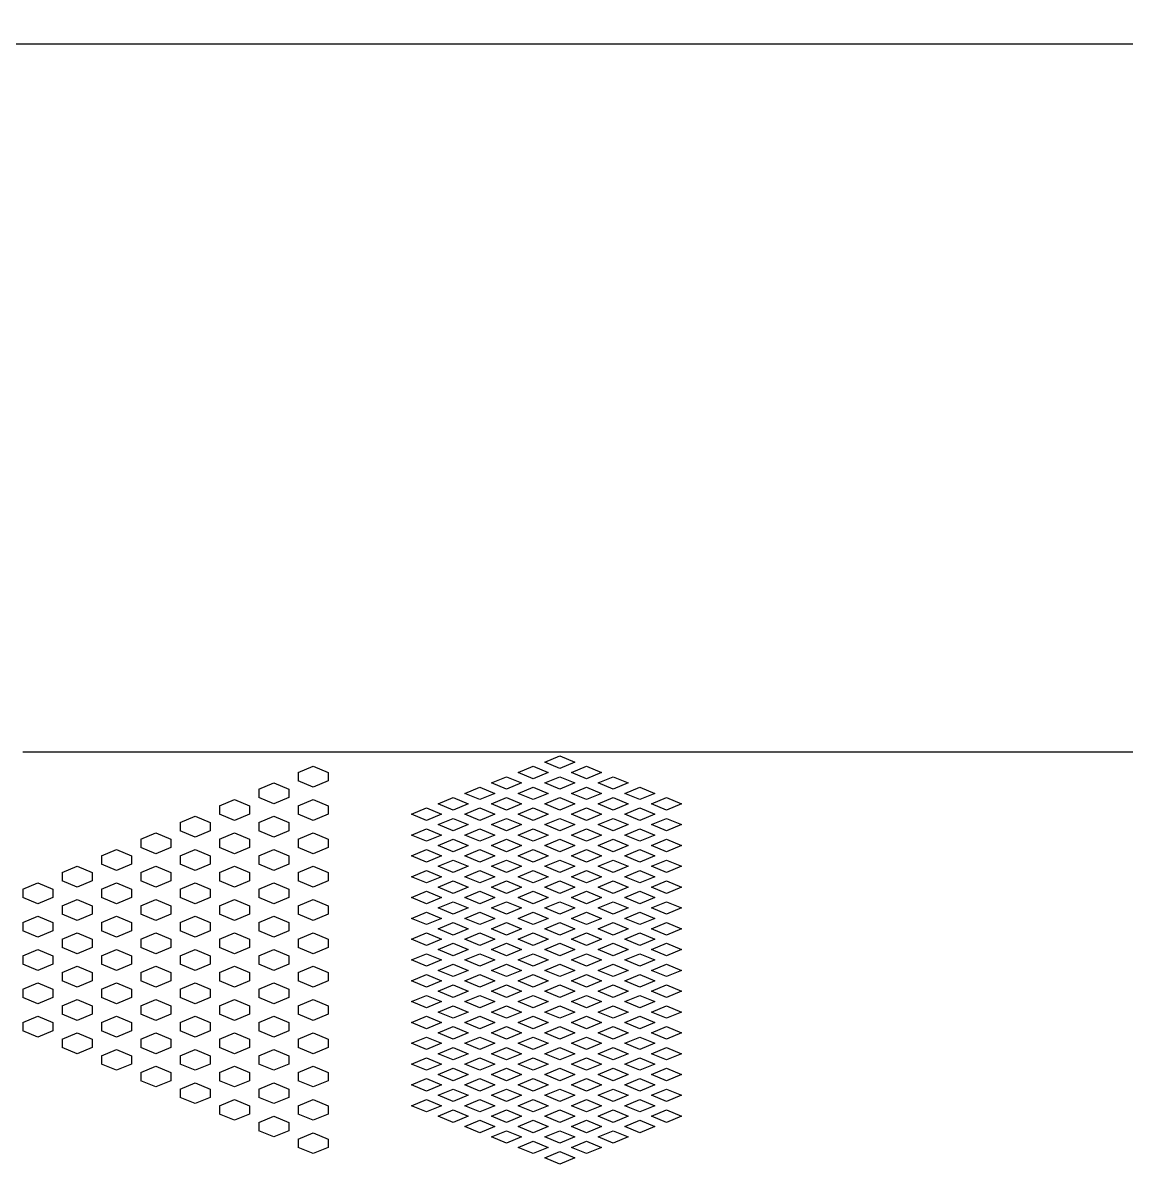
# Model space of a CAD drawing. Header units: inches. Extents: x -271009 to 5700, y -37000 to 38138.
# Drawn here: x -121968 to -119278, y -20041 to -17255 of the extents above; entities that cross this region are included whole.
import ezdxf

# ---------------------------------------------------------------- set-up
doc = ezdxf.new("R2010")
doc.units = ezdxf.units.IN
doc.header["$MEASUREMENT"] = 0

msp = doc.modelspace()

# ---------------------------------------------------------------- linework, layer by layer
for p, q in [((-121967.8, -19031.3), (-119011.5, -19031.3)), ((-120695.5, -19056.6), (-120659, -19041.4)), ((-120659, -19071.9), (-120695.5, -19056.6)), ((-120659, -19041.4), (-120622.4, -19056.6)), ((-120622.4, -19056.6), (-120659, -19071.9)), ((-121296.4, -19082), (-121259.8, -19066.8)), ((-121296.4, -19082), (-121296.4, -19102.3)), ((-121259.8, -19066.8), (-121223.3, -19082)), ((-121223.3, -19082), (-121223.3, -19102.3)), ((-120760.5, -19082), (-120723.9, -19066.8)), ((-120723.9, -19097.2), (-120760.5, -19082)), ((-120723.9, -19066.8), (-120687.4, -19082)), ((-120687.4, -19082), (-120723.9, -19097.2)), ((-120630.5, -19082), (-120594, -19066.8)), ((-120594, -19097.2), (-120630.5, -19082)), ((-120594, -19066.8), (-120557.5, -19082)), ((-120557.5, -19082), (-120594, -19097.2)), ((-121392.3, -19122.6), (-121355.8, -19107.4)), ((-121355.8, -19107.4), (-121319.2, -19122.6)), ((-121259.8, -19117.5), (-121296.4, -19102.3)), ((-121223.3, -19102.3), (-121259.8, -19117.5)), ((-120825.4, -19107.4), (-120788.9, -19092.2)), ((-120788.9, -19122.6), (-120825.4, -19107.4)), ((-120788.9, -19092.2), (-120752.3, -19107.4)), ((-120752.3, -19107.4), (-120788.9, -19122.6)), ((-120695.5, -19107.4), (-120659, -19092.2)), ((-120659, -19122.6), (-120695.5, -19107.4)), ((-120659, -19092.2), (-120622.4, -19107.4)), ((-120622.4, -19107.4), (-120659, -19122.6)), ((-120565.6, -19107.4), (-120529, -19092.2)), ((-120529, -19122.6), (-120565.6, -19107.4)), ((-120529, -19092.2), (-120492.5, -19107.4)), ((-120492.5, -19107.4), (-120529, -19122.6)), ((-121392.3, -19122.6), (-121392.3, -19142.9)), ((-121319.2, -19122.6), (-121319.2, -19142.9)), ((-120890.4, -19132.8), (-120853.8, -19117.5)), ((-120853.8, -19148), (-120890.4, -19132.8)), ((-120853.8, -19117.5), (-120817.3, -19132.8)), ((-120817.3, -19132.8), (-120853.8, -19148)), ((-120760.5, -19132.8), (-120723.9, -19117.5)), ((-120723.9, -19148), (-120760.5, -19132.8)), ((-120723.9, -19117.5), (-120687.4, -19132.8)), ((-120687.4, -19132.8), (-120723.9, -19148)), ((-120630.5, -19132.8), (-120594, -19117.5)), ((-120594, -19148), (-120630.5, -19132.8)), ((-120594, -19117.5), (-120557.5, -19132.8)), ((-120557.5, -19132.8), (-120594, -19148)), ((-120500.6, -19132.8), (-120464.1, -19117.5)), ((-120464.1, -19148), (-120500.6, -19132.8)), ((-120464.1, -19117.5), (-120427.5, -19132.8)), ((-120427.5, -19132.8), (-120464.1, -19148)), ((-121488.2, -19163.2), (-121451.7, -19148)), ((-121488.2, -19163.2), (-121488.2, -19183.5)), ((-121451.7, -19148), (-121415.1, -19163.2)), ((-121415.1, -19163.2), (-121415.1, -19183.5)), ((-121355.8, -19158.1), (-121392.3, -19142.9)), ((-121319.2, -19142.9), (-121355.8, -19158.1)), ((-121296.4, -19163.2), (-121259.8, -19148)), ((-121296.4, -19163.2), (-121296.4, -19183.5)), ((-121259.8, -19148), (-121223.3, -19163.2)), ((-121223.3, -19163.2), (-121223.3, -19183.5)), ((-121020.3, -19183.5), (-120983.8, -19168.3)), ((-120983.8, -19168.3), (-120947.2, -19183.5)), ((-120955.3, -19158.1), (-120918.8, -19142.9)), ((-120918.8, -19173.4), (-120955.3, -19158.1)), ((-120918.8, -19142.9), (-120882.3, -19158.1)), ((-120882.3, -19158.1), (-120918.8, -19173.4)), ((-120890.4, -19183.5), (-120853.8, -19168.3)), ((-120853.8, -19168.3), (-120817.3, -19183.5)), ((-120825.4, -19158.1), (-120788.9, -19142.9)), ((-120788.9, -19173.4), (-120825.4, -19158.1)), ((-120788.9, -19142.9), (-120752.3, -19158.1)), ((-120752.3, -19158.1), (-120788.9, -19173.4)), ((-120760.5, -19183.5), (-120723.9, -19168.3)), ((-120723.9, -19168.3), (-120687.4, -19183.5)), ((-120695.5, -19158.1), (-120659, -19142.9)), ((-120659, -19173.4), (-120695.5, -19158.1)), ((-120659, -19142.9), (-120622.4, -19158.1)), ((-120622.4, -19158.1), (-120659, -19173.4)), ((-120630.5, -19183.5), (-120594, -19168.3)), ((-120594, -19168.3), (-120557.5, -19183.5)), ((-120565.6, -19158.1), (-120529, -19142.9)), ((-120529, -19173.4), (-120565.6, -19158.1)), ((-120529, -19142.9), (-120492.5, -19158.1)), ((-120492.5, -19158.1), (-120529, -19173.4)), ((-120500.6, -19183.5), (-120464.1, -19168.3)), ((-120464.1, -19168.3), (-120427.5, -19183.5)), ((-120435.7, -19158.1), (-120399.1, -19142.9)), ((-120399.1, -19173.4), (-120435.7, -19158.1)), ((-120399.1, -19142.9), (-120362.6, -19158.1)), ((-120362.6, -19158.1), (-120399.1, -19173.4)), ((-121584.1, -19203.8), (-121547.6, -19188.6)), ((-121547.6, -19188.6), (-121511.1, -19203.8)), ((-121451.7, -19198.7), (-121488.2, -19183.5)), ((-121415.1, -19183.5), (-121451.7, -19198.7)), ((-121392.3, -19203.8), (-121355.8, -19188.6)), ((-121355.8, -19188.6), (-121319.2, -19203.8)), ((-121259.8, -19198.7), (-121296.4, -19183.5)), ((-121223.3, -19183.5), (-121259.8, -19198.7)), ((-120983.8, -19198.7), (-121020.3, -19183.5)), ((-120947.2, -19183.5), (-120983.8, -19198.7)), ((-120955.3, -19208.9), (-120918.8, -19193.7)), ((-120918.8, -19193.7), (-120882.3, -19208.9)), ((-120853.8, -19198.7), (-120890.4, -19183.5)), ((-120817.3, -19183.5), (-120853.8, -19198.7)), ((-120825.4, -19208.9), (-120788.9, -19193.7)), ((-120788.9, -19193.7), (-120752.3, -19208.9)), ((-120723.9, -19198.7), (-120760.5, -19183.5)), ((-120687.4, -19183.5), (-120723.9, -19198.7)), ((-120695.5, -19208.9), (-120659, -19193.7)), ((-120659, -19193.7), (-120622.4, -19208.9)), ((-120594, -19198.7), (-120630.5, -19183.5)), ((-120557.5, -19183.5), (-120594, -19198.7)), ((-120565.6, -19208.9), (-120529, -19193.7)), ((-120529, -19193.7), (-120492.5, -19208.9)), ((-120464.1, -19198.7), (-120500.6, -19183.5)), ((-120427.5, -19183.5), (-120464.1, -19198.7)), ((-120435.7, -19208.9), (-120399.1, -19193.7)), ((-120399.1, -19193.7), (-120362.6, -19208.9)), ((-121584.1, -19203.8), (-121584.1, -19224.1)), ((-121547.6, -19239.3), (-121584.1, -19224.1)), ((-121511.1, -19224.1), (-121547.6, -19239.3)), ((-121511.1, -19203.8), (-121511.1, -19224.1)), ((-121392.3, -19203.8), (-121392.3, -19224.1)), ((-121355.8, -19239.3), (-121392.3, -19224.1)), ((-121319.2, -19224.1), (-121355.8, -19239.3)), ((-121319.2, -19203.8), (-121319.2, -19224.1)), ((-121020.3, -19234.3), (-120983.8, -19219)), ((-120983.8, -19219), (-120947.2, -19234.3)), ((-120918.8, -19224.1), (-120955.3, -19208.9)), ((-120882.3, -19208.9), (-120918.8, -19224.1)), ((-120890.4, -19234.3), (-120853.8, -19219)), ((-120853.8, -19219), (-120817.3, -19234.3)), ((-120788.9, -19224.1), (-120825.4, -19208.9)), ((-120752.3, -19208.9), (-120788.9, -19224.1)), ((-120760.5, -19234.3), (-120723.9, -19219)), ((-120723.9, -19219), (-120687.4, -19234.3)), ((-120659, -19224.1), (-120695.5, -19208.9)), ((-120622.4, -19208.9), (-120659, -19224.1)), ((-120630.5, -19234.3), (-120594, -19219)), ((-120594, -19219), (-120557.5, -19234.3)), ((-120529, -19224.1), (-120565.6, -19208.9)), ((-120492.5, -19208.9), (-120529, -19224.1)), ((-120500.6, -19234.3), (-120464.1, -19219)), ((-120464.1, -19219), (-120427.5, -19234.3)), ((-120399.1, -19224.1), (-120435.7, -19208.9)), ((-120362.6, -19208.9), (-120399.1, -19224.1)), ((-121680.1, -19244.4), (-121643.5, -19229.2)), ((-121680.1, -19244.4), (-121680.1, -19264.7)), ((-121643.5, -19229.2), (-121607, -19244.4)), ((-121607, -19244.4), (-121607, -19264.7)), ((-121488.2, -19244.4), (-121451.7, -19229.2)), ((-121488.2, -19244.4), (-121488.2, -19264.7)), ((-121451.7, -19229.2), (-121415.1, -19244.4)), ((-121415.1, -19244.4), (-121415.1, -19264.7)), ((-121296.4, -19244.4), (-121259.8, -19229.2)), ((-121296.4, -19244.4), (-121296.4, -19264.7)), ((-121259.8, -19229.2), (-121223.3, -19244.4)), ((-121223.3, -19244.4), (-121223.3, -19264.7)), ((-120983.8, -19249.5), (-121020.3, -19234.3)), ((-120947.2, -19234.3), (-120983.8, -19249.5)), ((-120955.3, -19259.6), (-120918.8, -19244.4)), ((-120918.8, -19244.4), (-120882.3, -19259.6)), ((-120853.8, -19249.5), (-120890.4, -19234.3)), ((-120817.3, -19234.3), (-120853.8, -19249.5)), ((-120825.4, -19259.6), (-120788.9, -19244.4)), ((-120788.9, -19244.4), (-120752.3, -19259.6)), ((-120723.9, -19249.5), (-120760.5, -19234.3)), ((-120687.4, -19234.3), (-120723.9, -19249.5)), ((-120695.5, -19259.6), (-120659, -19244.4)), ((-120659, -19244.4), (-120622.4, -19259.6)), ((-120594, -19249.5), (-120630.5, -19234.3)), ((-120557.5, -19234.3), (-120594, -19249.5)), ((-120565.6, -19259.6), (-120529, -19244.4)), ((-120529, -19244.4), (-120492.5, -19259.6)), ((-120464.1, -19249.5), (-120500.6, -19234.3)), ((-120427.5, -19234.3), (-120464.1, -19249.5)), ((-120435.7, -19259.6), (-120399.1, -19244.4)), ((-120399.1, -19244.4), (-120362.6, -19259.6)), ((-121776, -19285), (-121739.4, -19269.8)), ((-121739.4, -19269.8), (-121702.9, -19285)), ((-121643.5, -19279.9), (-121680.1, -19264.7)), ((-121607, -19264.7), (-121643.5, -19279.9)), ((-121584.1, -19285), (-121547.6, -19269.8)), ((-121547.6, -19269.8), (-121511.1, -19285)), ((-121451.7, -19279.9), (-121488.2, -19264.7)), ((-121415.1, -19264.7), (-121451.7, -19279.9)), ((-121392.3, -19285), (-121355.8, -19269.8)), ((-121355.8, -19269.8), (-121319.2, -19285)), ((-121259.8, -19279.9), (-121296.4, -19264.7)), ((-121223.3, -19264.7), (-121259.8, -19279.9)), ((-121020.3, -19285), (-120983.8, -19269.8)), ((-120983.8, -19269.8), (-120947.2, -19285)), ((-120918.8, -19274.9), (-120955.3, -19259.6)), ((-120882.3, -19259.6), (-120918.8, -19274.9)), ((-120890.4, -19285), (-120853.8, -19269.8)), ((-120853.8, -19269.8), (-120817.3, -19285)), ((-120788.9, -19274.9), (-120825.4, -19259.6)), ((-120752.3, -19259.6), (-120788.9, -19274.9)), ((-120760.5, -19285), (-120723.9, -19269.8)), ((-120723.9, -19269.8), (-120687.4, -19285)), ((-120659, -19274.9), (-120695.5, -19259.6)), ((-120622.4, -19259.6), (-120659, -19274.9)), ((-120630.5, -19285), (-120594, -19269.8)), ((-120594, -19269.8), (-120557.5, -19285)), ((-120529, -19274.9), (-120565.6, -19259.6)), ((-120492.5, -19259.6), (-120529, -19274.9)), ((-120500.6, -19285), (-120464.1, -19269.8)), ((-120464.1, -19269.8), (-120427.5, -19285)), ((-120399.1, -19274.9), (-120435.7, -19259.6)), ((-120362.6, -19259.6), (-120399.1, -19274.9)), ((-121776, -19285), (-121776, -19305.3)), ((-121739.4, -19320.5), (-121776, -19305.3)), ((-121702.9, -19305.3), (-121739.4, -19320.5)), ((-121702.9, -19285), (-121702.9, -19305.3)), ((-121584.1, -19285), (-121584.1, -19305.3)), ((-121547.6, -19320.5), (-121584.1, -19305.3)), ((-121511.1, -19305.3), (-121547.6, -19320.5)), ((-121511.1, -19285), (-121511.1, -19305.3)), ((-121392.3, -19285), (-121392.3, -19305.3)), ((-121355.8, -19320.5), (-121392.3, -19305.3)), ((-121319.2, -19305.3), (-121355.8, -19320.5)), ((-121319.2, -19285), (-121319.2, -19305.3)), ((-120983.8, -19300.2), (-121020.3, -19285)), ((-120947.2, -19285), (-120983.8, -19300.2)), ((-120955.3, -19310.4), (-120918.8, -19295.2)), ((-120918.8, -19295.2), (-120882.3, -19310.4)), ((-120853.8, -19300.2), (-120890.4, -19285)), ((-120817.3, -19285), (-120853.8, -19300.2)), ((-120825.4, -19310.4), (-120788.9, -19295.2)), ((-120788.9, -19295.2), (-120752.3, -19310.4)), ((-120723.9, -19300.2), (-120760.5, -19285)), ((-120687.4, -19285), (-120723.9, -19300.2)), ((-120695.5, -19310.4), (-120659, -19295.2)), ((-120659, -19295.2), (-120622.4, -19310.4)), ((-120594, -19300.2), (-120630.5, -19285)), ((-120557.5, -19285), (-120594, -19300.2)), ((-120565.6, -19310.4), (-120529, -19295.2)), ((-120529, -19295.2), (-120492.5, -19310.4)), ((-120464.1, -19300.2), (-120500.6, -19285)), ((-120427.5, -19285), (-120464.1, -19300.2)), ((-120435.7, -19310.4), (-120399.1, -19295.2)), ((-120399.1, -19295.2), (-120362.6, -19310.4)), ((-121871.9, -19325.6), (-121835.3, -19310.4)), ((-121871.9, -19325.6), (-121871.9, -19345.9)), ((-121835.3, -19310.4), (-121798.8, -19325.6)), ((-121798.8, -19325.6), (-121798.8, -19345.9)), ((-121680.1, -19325.6), (-121643.5, -19310.4)), ((-121680.1, -19325.6), (-121680.1, -19345.9)), ((-121643.5, -19310.4), (-121607, -19325.6)), ((-121607, -19325.6), (-121607, -19345.9)), ((-121488.2, -19325.6), (-121451.7, -19310.4)), ((-121488.2, -19325.6), (-121488.2, -19345.9)), ((-121451.7, -19310.4), (-121415.1, -19325.6)), ((-121415.1, -19325.6), (-121415.1, -19345.9)), ((-121296.4, -19325.6), (-121259.8, -19310.4)), ((-121296.4, -19325.6), (-121296.4, -19345.9)), ((-121259.8, -19310.4), (-121223.3, -19325.6)), ((-121223.3, -19325.6), (-121223.3, -19345.9)), ((-121020.3, -19335.8), (-120983.8, -19320.5)), ((-120983.8, -19351), (-121020.3, -19335.8)), ((-120983.8, -19320.5), (-120947.2, -19335.8)), ((-120947.2, -19335.8), (-120983.8, -19351)), ((-120918.8, -19325.6), (-120955.3, -19310.4)), ((-120882.3, -19310.4), (-120918.8, -19325.6)), ((-120890.4, -19335.8), (-120853.8, -19320.5)), ((-120853.8, -19351), (-120890.4, -19335.8)), ((-120853.8, -19320.5), (-120817.3, -19335.8)), ((-120817.3, -19335.8), (-120853.8, -19351)), ((-120788.9, -19325.6), (-120825.4, -19310.4)), ((-120752.3, -19310.4), (-120788.9, -19325.6)), ((-120760.5, -19335.8), (-120723.9, -19320.5)), ((-120723.9, -19351), (-120760.5, -19335.8)), ((-120723.9, -19320.5), (-120687.4, -19335.8)), ((-120687.4, -19335.8), (-120723.9, -19351)), ((-120659, -19325.6), (-120695.5, -19310.4)), ((-120622.4, -19310.4), (-120659, -19325.6)), ((-120630.5, -19335.8), (-120594, -19320.5)), ((-120594, -19351), (-120630.5, -19335.8)), ((-120594, -19320.5), (-120557.5, -19335.8)), ((-120557.5, -19335.8), (-120594, -19351)), ((-120529, -19325.6), (-120565.6, -19310.4)), ((-120492.5, -19310.4), (-120529, -19325.6)), ((-120500.6, -19335.8), (-120464.1, -19320.5)), ((-120464.1, -19351), (-120500.6, -19335.8)), ((-120464.1, -19320.5), (-120427.5, -19335.8)), ((-120427.5, -19335.8), (-120464.1, -19351)), ((-120399.1, -19325.6), (-120435.7, -19310.4)), ((-120362.6, -19310.4), (-120399.1, -19325.6)), ((-121967.8, -19366.2), (-121931.3, -19351)), ((-121931.3, -19351), (-121894.7, -19366.2)), ((-121835.3, -19361.1), (-121871.9, -19345.9)), ((-121798.8, -19345.9), (-121835.3, -19361.1)), ((-121776, -19366.2), (-121739.4, -19351)), ((-121739.4, -19351), (-121702.9, -19366.2)), ((-121643.5, -19361.1), (-121680.1, -19345.9)), ((-121607, -19345.9), (-121643.5, -19361.1)), ((-121584.1, -19366.2), (-121547.6, -19351)), ((-121547.6, -19351), (-121511.1, -19366.2)), ((-121451.7, -19361.1), (-121488.2, -19345.9)), ((-121415.1, -19345.9), (-121451.7, -19361.1)), ((-121392.3, -19366.2), (-121355.8, -19351)), ((-121355.8, -19351), (-121319.2, -19366.2)), ((-121259.8, -19361.1), (-121296.4, -19345.9)), ((-121223.3, -19345.9), (-121259.8, -19361.1)), ((-120955.3, -19361.1), (-120918.8, -19345.9)), ((-120918.8, -19376.4), (-120955.3, -19361.1)), ((-120918.8, -19345.9), (-120882.3, -19361.1)), ((-120882.3, -19361.1), (-120918.8, -19376.4)), ((-120825.4, -19361.1), (-120788.9, -19345.9)), ((-120788.9, -19376.4), (-120825.4, -19361.1)), ((-120788.9, -19345.9), (-120752.3, -19361.1)), ((-120752.3, -19361.1), (-120788.9, -19376.4)), ((-120695.5, -19361.1), (-120659, -19345.9)), ((-120659, -19376.4), (-120695.5, -19361.1)), ((-120659, -19345.9), (-120622.4, -19361.1)), ((-120622.4, -19361.1), (-120659, -19376.4)), ((-120565.6, -19361.1), (-120529, -19345.9)), ((-120529, -19376.4), (-120565.6, -19361.1)), ((-120529, -19345.9), (-120492.5, -19361.1)), ((-120492.5, -19361.1), (-120529, -19376.4)), ((-120435.7, -19361.1), (-120399.1, -19345.9)), ((-120399.1, -19376.4), (-120435.7, -19361.1)), ((-120399.1, -19345.9), (-120362.6, -19361.1)), ((-120362.6, -19361.1), (-120399.1, -19376.4)), ((-121967.8, -19366.2), (-121967.8, -19386.5)), ((-121931.3, -19401.7), (-121967.8, -19386.5)), ((-121894.7, -19386.5), (-121931.3, -19401.7)), ((-121894.7, -19366.2), (-121894.7, -19386.5)), ((-121871.9, -19406.8), (-121835.3, -19391.6)), ((-121835.3, -19391.6), (-121798.8, -19406.8)), ((-121776, -19366.2), (-121776, -19386.5)), ((-121739.4, -19401.7), (-121776, -19386.5)), ((-121702.9, -19386.5), (-121739.4, -19401.7)), ((-121702.9, -19366.2), (-121702.9, -19386.5)), ((-121680.1, -19406.8), (-121643.5, -19391.6)), ((-121643.5, -19391.6), (-121607, -19406.8)), ((-121584.1, -19366.2), (-121584.1, -19386.5)), ((-121547.6, -19401.7), (-121584.1, -19386.5)), ((-121511.1, -19386.5), (-121547.6, -19401.7)), ((-121511.1, -19366.2), (-121511.1, -19386.5)), ((-121488.2, -19406.8), (-121451.7, -19391.6)), ((-121451.7, -19391.6), (-121415.1, -19406.8)), ((-121392.3, -19366.2), (-121392.3, -19386.5)), ((-121355.8, -19401.7), (-121392.3, -19386.5)), ((-121319.2, -19386.5), (-121355.8, -19401.7)), ((-121319.2, -19366.2), (-121319.2, -19386.5)), ((-121296.4, -19406.8), (-121259.8, -19391.6)), ((-121259.8, -19391.6), (-121223.3, -19406.8)), ((-121020.3, -19386.5), (-120983.8, -19371.3)), ((-120983.8, -19401.7), (-121020.3, -19386.5)), ((-120983.8, -19371.3), (-120947.2, -19386.5)), ((-120947.2, -19386.5), (-120983.8, -19401.7)), ((-120890.4, -19386.5), (-120853.8, -19371.3)), ((-120853.8, -19401.7), (-120890.4, -19386.5)), ((-120853.8, -19371.3), (-120817.3, -19386.5)), ((-120817.3, -19386.5), (-120853.8, -19401.7)), ((-120760.5, -19386.5), (-120723.9, -19371.3)), ((-120723.9, -19401.7), (-120760.5, -19386.5)), ((-120723.9, -19371.3), (-120687.4, -19386.5)), ((-120687.4, -19386.5), (-120723.9, -19401.7)), ((-120630.5, -19386.5), (-120594, -19371.3)), ((-120594, -19401.7), (-120630.5, -19386.5)), ((-120594, -19371.3), (-120557.5, -19386.5)), ((-120557.5, -19386.5), (-120594, -19401.7)), ((-120500.6, -19386.5), (-120464.1, -19371.3)), ((-120464.1, -19401.7), (-120500.6, -19386.5)), ((-120464.1, -19371.3), (-120427.5, -19386.5)), ((-120427.5, -19386.5), (-120464.1, -19401.7)), ((-121871.9, -19406.8), (-121871.9, -19427.1)), ((-121798.8, -19406.8), (-121798.8, -19427.1)), ((-121680.1, -19406.8), (-121680.1, -19427.1)), ((-121607, -19406.8), (-121607, -19427.1)), ((-121488.2, -19406.8), (-121488.2, -19427.1)), ((-121415.1, -19406.8), (-121415.1, -19427.1)), ((-121296.4, -19406.8), (-121296.4, -19427.1)), ((-121223.3, -19406.8), (-121223.3, -19427.1)), ((-120955.3, -19411.9), (-120918.8, -19396.7)), ((-120918.8, -19427.1), (-120955.3, -19411.9)), ((-120918.8, -19396.7), (-120882.3, -19411.9)), ((-120882.3, -19411.9), (-120918.8, -19427.1)), ((-120825.4, -19411.9), (-120788.9, -19396.7)), ((-120788.9, -19427.1), (-120825.4, -19411.9)), ((-120788.9, -19396.7), (-120752.3, -19411.9)), ((-120752.3, -19411.9), (-120788.9, -19427.1)), ((-120695.5, -19411.9), (-120659, -19396.7)), ((-120659, -19427.1), (-120695.5, -19411.9)), ((-120659, -19396.7), (-120622.4, -19411.9)), ((-120622.4, -19411.9), (-120659, -19427.1)), ((-120565.6, -19411.9), (-120529, -19396.7)), ((-120529, -19427.1), (-120565.6, -19411.9)), ((-120529, -19396.7), (-120492.5, -19411.9)), ((-120492.5, -19411.9), (-120529, -19427.1)), ((-120435.7, -19411.9), (-120399.1, -19396.7)), ((-120399.1, -19427.1), (-120435.7, -19411.9)), ((-120399.1, -19396.7), (-120362.6, -19411.9)), ((-120362.6, -19411.9), (-120399.1, -19427.1)), ((-121967.8, -19447.4), (-121931.3, -19432.2)), ((-121967.8, -19447.4), (-121967.8, -19467.7)), ((-121931.3, -19432.2), (-121894.7, -19447.4)), ((-121894.7, -19447.4), (-121894.7, -19467.7)), ((-121835.3, -19442.3), (-121871.9, -19427.1)), ((-121798.8, -19427.1), (-121835.3, -19442.3)), ((-121776, -19447.4), (-121739.4, -19432.2)), ((-121776, -19447.4), (-121776, -19467.7)), ((-121739.4, -19432.2), (-121702.9, -19447.4)), ((-121702.9, -19447.4), (-121702.9, -19467.7)), ((-121643.5, -19442.3), (-121680.1, -19427.1)), ((-121607, -19427.1), (-121643.5, -19442.3)), ((-121584.1, -19447.4), (-121547.6, -19432.2)), ((-121584.1, -19447.4), (-121584.1, -19467.7)), ((-121547.6, -19432.2), (-121511.1, -19447.4)), ((-121511.1, -19447.4), (-121511.1, -19467.7)), ((-121451.7, -19442.3), (-121488.2, -19427.1)), ((-121415.1, -19427.1), (-121451.7, -19442.3)), ((-121392.3, -19447.4), (-121355.8, -19432.2)), ((-121392.3, -19447.4), (-121392.3, -19467.7)), ((-121355.8, -19432.2), (-121319.2, -19447.4)), ((-121319.2, -19447.4), (-121319.2, -19467.7)), ((-121259.8, -19442.3), (-121296.4, -19427.1)), ((-121223.3, -19427.1), (-121259.8, -19442.3)), ((-121020.3, -19437.3), (-120983.8, -19422)), ((-120983.8, -19452.5), (-121020.3, -19437.3)), ((-120983.8, -19422), (-120947.2, -19437.3)), ((-120947.2, -19437.3), (-120983.8, -19452.5)), ((-120955.3, -19462.6), (-120918.8, -19447.4)), ((-120918.8, -19447.4), (-120882.3, -19462.6)), ((-120890.4, -19437.3), (-120853.8, -19422)), ((-120853.8, -19452.5), (-120890.4, -19437.3)), ((-120853.8, -19422), (-120817.3, -19437.3)), ((-120817.3, -19437.3), (-120853.8, -19452.5)), ((-120825.4, -19462.6), (-120788.9, -19447.4)), ((-120788.9, -19447.4), (-120752.3, -19462.6)), ((-120760.5, -19437.3), (-120723.9, -19422)), ((-120723.9, -19452.5), (-120760.5, -19437.3)), ((-120723.9, -19422), (-120687.4, -19437.3)), ((-120687.4, -19437.3), (-120723.9, -19452.5)), ((-120695.5, -19462.6), (-120659, -19447.4)), ((-120659, -19447.4), (-120622.4, -19462.6)), ((-120630.5, -19437.3), (-120594, -19422)), ((-120594, -19452.5), (-120630.5, -19437.3)), ((-120594, -19422), (-120557.5, -19437.3)), ((-120557.5, -19437.3), (-120594, -19452.5)), ((-120565.6, -19462.6), (-120529, -19447.4)), ((-120529, -19447.4), (-120492.5, -19462.6)), ((-120500.6, -19437.3), (-120464.1, -19422)), ((-120464.1, -19452.5), (-120500.6, -19437.3)), ((-120464.1, -19422), (-120427.5, -19437.3)), ((-120427.5, -19437.3), (-120464.1, -19452.5)), ((-120435.7, -19462.6), (-120399.1, -19447.4)), ((-120399.1, -19447.4), (-120362.6, -19462.6)), ((-121931.3, -19482.9), (-121967.8, -19467.7)), ((-121894.7, -19467.7), (-121931.3, -19482.9)), ((-121871.9, -19488), (-121835.3, -19472.8)), ((-121835.3, -19472.8), (-121798.8, -19488)), ((-121739.4, -19482.9), (-121776, -19467.7)), ((-121702.9, -19467.7), (-121739.4, -19482.9)), ((-121680.1, -19488), (-121643.5, -19472.8)), ((-121643.5, -19472.8), (-121607, -19488)), ((-121547.6, -19482.9), (-121584.1, -19467.7)), ((-121511.1, -19467.7), (-121547.6, -19482.9)), ((-121488.2, -19488), (-121451.7, -19472.8)), ((-121451.7, -19472.8), (-121415.1, -19488)), ((-121355.8, -19482.9), (-121392.3, -19467.7)), ((-121319.2, -19467.7), (-121355.8, -19482.9)), ((-121296.4, -19488), (-121259.8, -19472.8)), ((-121259.8, -19472.8), (-121223.3, -19488)), ((-121020.3, -19488), (-120983.8, -19472.8)), ((-120983.8, -19472.8), (-120947.2, -19488)), ((-120918.8, -19477.9), (-120955.3, -19462.6)), ((-120882.3, -19462.6), (-120918.8, -19477.9)), ((-120890.4, -19488), (-120853.8, -19472.8)), ((-120853.8, -19472.8), (-120817.3, -19488)), ((-120788.9, -19477.9), (-120825.4, -19462.6)), ((-120752.3, -19462.6), (-120788.9, -19477.9)), ((-120760.5, -19488), (-120723.9, -19472.8)), ((-120723.9, -19472.8), (-120687.4, -19488)), ((-120659, -19477.9), (-120695.5, -19462.6)), ((-120622.4, -19462.6), (-120659, -19477.9)), ((-120630.5, -19488), (-120594, -19472.8)), ((-120594, -19472.8), (-120557.5, -19488)), ((-120529, -19477.9), (-120565.6, -19462.6)), ((-120492.5, -19462.6), (-120529, -19477.9)), ((-120500.6, -19488), (-120464.1, -19472.8)), ((-120464.1, -19472.8), (-120427.5, -19488)), ((-120399.1, -19477.9), (-120435.7, -19462.6)), ((-120362.6, -19462.6), (-120399.1, -19477.9)), ((-121871.9, -19488), (-121871.9, -19508.3)), ((-121798.8, -19488), (-121798.8, -19508.3)), ((-121680.1, -19488), (-121680.1, -19508.3)), ((-121607, -19488), (-121607, -19508.3)), ((-121488.2, -19488), (-121488.2, -19508.3)), ((-121415.1, -19488), (-121415.1, -19508.3)), ((-121296.4, -19488), (-121296.4, -19508.3)), ((-121223.3, -19488), (-121223.3, -19508.3)), ((-120983.8, -19503.2), (-121020.3, -19488)), ((-120947.2, -19488), (-120983.8, -19503.2)), ((-120955.3, -19513.4), (-120918.8, -19498.2)), ((-120918.8, -19498.2), (-120882.3, -19513.4)), ((-120853.8, -19503.2), (-120890.4, -19488)), ((-120817.3, -19488), (-120853.8, -19503.2)), ((-120825.4, -19513.4), (-120788.9, -19498.2)), ((-120788.9, -19498.2), (-120752.3, -19513.4)), ((-120723.9, -19503.2), (-120760.5, -19488)), ((-120687.4, -19488), (-120723.9, -19503.2)), ((-120695.5, -19513.4), (-120659, -19498.2)), ((-120659, -19498.2), (-120622.4, -19513.4)), ((-120594, -19503.2), (-120630.5, -19488)), ((-120557.5, -19488), (-120594, -19503.2)), ((-120565.6, -19513.4), (-120529, -19498.2)), ((-120529, -19498.2), (-120492.5, -19513.4)), ((-120464.1, -19503.2), (-120500.6, -19488)), ((-120427.5, -19488), (-120464.1, -19503.2)), ((-120435.7, -19513.4), (-120399.1, -19498.2)), ((-120399.1, -19498.2), (-120362.6, -19513.4)), ((-121967.8, -19528.6), (-121931.3, -19513.4)), ((-121967.8, -19528.6), (-121967.8, -19548.9)), ((-121931.3, -19513.4), (-121894.7, -19528.6)), ((-121894.7, -19528.6), (-121894.7, -19548.9)), ((-121835.3, -19523.5), (-121871.9, -19508.3)), ((-121798.8, -19508.3), (-121835.3, -19523.5)), ((-121776, -19528.6), (-121739.4, -19513.4)), ((-121776, -19528.6), (-121776, -19548.9)), ((-121739.4, -19513.4), (-121702.9, -19528.6)), ((-121702.9, -19528.6), (-121702.9, -19548.9)), ((-121643.5, -19523.5), (-121680.1, -19508.3)), ((-121607, -19508.3), (-121643.5, -19523.5)), ((-121584.1, -19528.6), (-121547.6, -19513.4)), ((-121584.1, -19528.6), (-121584.1, -19548.9)), ((-121547.6, -19513.4), (-121511.1, -19528.6)), ((-121511.1, -19528.6), (-121511.1, -19548.9)), ((-121451.7, -19523.5), (-121488.2, -19508.3)), ((-121415.1, -19508.3), (-121451.7, -19523.5)), ((-121392.3, -19528.6), (-121355.8, -19513.4)), ((-121392.3, -19528.6), (-121392.3, -19548.9)), ((-121355.8, -19513.4), (-121319.2, -19528.6)), ((-121319.2, -19528.6), (-121319.2, -19548.9)), ((-121259.8, -19523.5), (-121296.4, -19508.3)), ((-121223.3, -19508.3), (-121259.8, -19523.5)), ((-121020.3, -19538.8), (-120983.8, -19523.5)), ((-120983.8, -19523.5), (-120947.2, -19538.8)), ((-120918.8, -19528.6), (-120955.3, -19513.4)), ((-120882.3, -19513.4), (-120918.8, -19528.6)), ((-120890.4, -19538.8), (-120853.8, -19523.5)), ((-120853.8, -19523.5), (-120817.3, -19538.8)), ((-120788.9, -19528.6), (-120825.4, -19513.4)), ((-120752.3, -19513.4), (-120788.9, -19528.6)), ((-120760.5, -19538.8), (-120723.9, -19523.5)), ((-120723.9, -19523.5), (-120687.4, -19538.8)), ((-120659, -19528.6), (-120695.5, -19513.4)), ((-120622.4, -19513.4), (-120659, -19528.6)), ((-120630.5, -19538.8), (-120594, -19523.5)), ((-120594, -19523.5), (-120557.5, -19538.8)), ((-120529, -19528.6), (-120565.6, -19513.4)), ((-120492.5, -19513.4), (-120529, -19528.6)), ((-120500.6, -19538.8), (-120464.1, -19523.5)), ((-120464.1, -19523.5), (-120427.5, -19538.8)), ((-120399.1, -19528.6), (-120435.7, -19513.4)), ((-120362.6, -19513.4), (-120399.1, -19528.6)), ((-121931.3, -19564.1), (-121967.8, -19548.9)), ((-121894.7, -19548.9), (-121931.3, -19564.1)), ((-121871.9, -19569.2), (-121835.3, -19554)), ((-121835.3, -19554), (-121798.8, -19569.2)), ((-121739.4, -19564.1), (-121776, -19548.9)), ((-121702.9, -19548.9), (-121739.4, -19564.1)), ((-121680.1, -19569.2), (-121643.5, -19554)), ((-121643.5, -19554), (-121607, -19569.2)), ((-121547.6, -19564.1), (-121584.1, -19548.9)), ((-121511.1, -19548.9), (-121547.6, -19564.1)), ((-121488.2, -19569.2), (-121451.7, -19554)), ((-121451.7, -19554), (-121415.1, -19569.2)), ((-121355.8, -19564.1), (-121392.3, -19548.9)), ((-121319.2, -19548.9), (-121355.8, -19564.1)), ((-121296.4, -19569.2), (-121259.8, -19554)), ((-121259.8, -19554), (-121223.3, -19569.2)), ((-120983.8, -19554), (-121020.3, -19538.8)), ((-120947.2, -19538.8), (-120983.8, -19554)), ((-120955.3, -19564.1), (-120918.8, -19548.9)), ((-120918.8, -19548.9), (-120882.3, -19564.1)), ((-120853.8, -19554), (-120890.4, -19538.8)), ((-120817.3, -19538.8), (-120853.8, -19554)), ((-120825.4, -19564.1), (-120788.9, -19548.9)), ((-120788.9, -19548.9), (-120752.3, -19564.1)), ((-120723.9, -19554), (-120760.5, -19538.8)), ((-120687.4, -19538.8), (-120723.9, -19554)), ((-120695.5, -19564.1), (-120659, -19548.9)), ((-120659, -19548.9), (-120622.4, -19564.1)), ((-120594, -19554), (-120630.5, -19538.8)), ((-120557.5, -19538.8), (-120594, -19554)), ((-120565.6, -19564.1), (-120529, -19548.9)), ((-120529, -19548.9), (-120492.5, -19564.1)), ((-120464.1, -19554), (-120500.6, -19538.8)), ((-120427.5, -19538.8), (-120464.1, -19554)), ((-120435.7, -19564.1), (-120399.1, -19548.9)), ((-120399.1, -19548.9), (-120362.6, -19564.1)), ((-121871.9, -19569.2), (-121871.9, -19589.5)), ((-121798.8, -19569.2), (-121798.8, -19589.5)), ((-121680.1, -19569.2), (-121680.1, -19589.5)), ((-121607, -19569.2), (-121607, -19589.5)), ((-121488.2, -19569.2), (-121488.2, -19589.5)), ((-121415.1, -19569.2), (-121415.1, -19589.5)), ((-121296.4, -19569.2), (-121296.4, -19589.5)), ((-121223.3, -19569.2), (-121223.3, -19589.5)), ((-121020.3, -19589.5), (-120983.8, -19574.3)), ((-120983.8, -19574.3), (-120947.2, -19589.5)), ((-120918.8, -19579.4), (-120955.3, -19564.1)), ((-120882.3, -19564.1), (-120918.8, -19579.4)), ((-120890.4, -19589.5), (-120853.8, -19574.3)), ((-120853.8, -19574.3), (-120817.3, -19589.5)), ((-120788.9, -19579.4), (-120825.4, -19564.1)), ((-120752.3, -19564.1), (-120788.9, -19579.4)), ((-120760.5, -19589.5), (-120723.9, -19574.3)), ((-120723.9, -19574.3), (-120687.4, -19589.5)), ((-120659, -19579.4), (-120695.5, -19564.1)), ((-120622.4, -19564.1), (-120659, -19579.4)), ((-120630.5, -19589.5), (-120594, -19574.3)), ((-120594, -19574.3), (-120557.5, -19589.5)), ((-120529, -19579.4), (-120565.6, -19564.1)), ((-120492.5, -19564.1), (-120529, -19579.4)), ((-120500.6, -19589.5), (-120464.1, -19574.3)), ((-120464.1, -19574.3), (-120427.5, -19589.5)), ((-120399.1, -19579.4), (-120435.7, -19564.1)), ((-120362.6, -19564.1), (-120399.1, -19579.4)), ((-121967.8, -19609.8), (-121931.3, -19594.6)), ((-121967.8, -19609.8), (-121967.8, -19630.1)), ((-121931.3, -19594.6), (-121894.7, -19609.8)), ((-121894.7, -19609.8), (-121894.7, -19630.1)), ((-121835.3, -19604.7), (-121871.9, -19589.5)), ((-121798.8, -19589.5), (-121835.3, -19604.7)), ((-121776, -19609.8), (-121739.4, -19594.6)), ((-121776, -19609.8), (-121776, -19630.1)), ((-121739.4, -19594.6), (-121702.9, -19609.8)), ((-121702.9, -19609.8), (-121702.9, -19630.1)), ((-121643.5, -19604.7), (-121680.1, -19589.5)), ((-121607, -19589.5), (-121643.5, -19604.7)), ((-121584.1, -19609.8), (-121547.6, -19594.6)), ((-121584.1, -19609.8), (-121584.1, -19630.1)), ((-121547.6, -19594.6), (-121511.1, -19609.8)), ((-121511.1, -19609.8), (-121511.1, -19630.1)), ((-121451.7, -19604.7), (-121488.2, -19589.5)), ((-121415.1, -19589.5), (-121451.7, -19604.7)), ((-121392.3, -19609.8), (-121355.8, -19594.6)), ((-121392.3, -19609.8), (-121392.3, -19630.1)), ((-121355.8, -19594.6), (-121319.2, -19609.8)), ((-121319.2, -19609.8), (-121319.2, -19630.1)), ((-121259.8, -19604.7), (-121296.4, -19589.5)), ((-121223.3, -19589.5), (-121259.8, -19604.7)), ((-120983.8, -19604.7), (-121020.3, -19589.5)), ((-120947.2, -19589.5), (-120983.8, -19604.7)), ((-120955.3, -19614.9), (-120918.8, -19599.7)), ((-120918.8, -19599.7), (-120882.3, -19614.9)), ((-120853.8, -19604.7), (-120890.4, -19589.5)), ((-120817.3, -19589.5), (-120853.8, -19604.7)), ((-120825.4, -19614.9), (-120788.9, -19599.7)), ((-120788.9, -19599.7), (-120752.3, -19614.9)), ((-120723.9, -19604.7), (-120760.5, -19589.5)), ((-120687.4, -19589.5), (-120723.9, -19604.7)), ((-120695.5, -19614.9), (-120659, -19599.7)), ((-120659, -19599.7), (-120622.4, -19614.9)), ((-120594, -19604.7), (-120630.5, -19589.5)), ((-120557.5, -19589.5), (-120594, -19604.7)), ((-120565.6, -19614.9), (-120529, -19599.7)), ((-120529, -19599.7), (-120492.5, -19614.9)), ((-120464.1, -19604.7), (-120500.6, -19589.5)), ((-120427.5, -19589.5), (-120464.1, -19604.7)), ((-120435.7, -19614.9), (-120399.1, -19599.7)), ((-120399.1, -19599.7), (-120362.6, -19614.9)), ((-121931.3, -19645.3), (-121967.8, -19630.1)), ((-121894.7, -19630.1), (-121931.3, -19645.3)), ((-121871.9, -19650.4), (-121835.3, -19635.2)), ((-121835.3, -19635.2), (-121798.8, -19650.4)), ((-121739.4, -19645.3), (-121776, -19630.1)), ((-121702.9, -19630.1), (-121739.4, -19645.3)), ((-121680.1, -19650.4), (-121643.5, -19635.2)), ((-121643.5, -19635.2), (-121607, -19650.4)), ((-121547.6, -19645.3), (-121584.1, -19630.1)), ((-121511.1, -19630.1), (-121547.6, -19645.3)), ((-121488.2, -19650.4), (-121451.7, -19635.2)), ((-121451.7, -19635.2), (-121415.1, -19650.4)), ((-121355.8, -19645.3), (-121392.3, -19630.1)), ((-121319.2, -19630.1), (-121355.8, -19645.3)), ((-121296.4, -19650.4), (-121259.8, -19635.2)), ((-121259.8, -19635.2), (-121223.3, -19650.4)), ((-121020.3, -19640.3), (-120983.8, -19625)), ((-120983.8, -19655.5), (-121020.3, -19640.3)), ((-120983.8, -19625), (-120947.2, -19640.3)), ((-120947.2, -19640.3), (-120983.8, -19655.5)), ((-120918.8, -19630.1), (-120955.3, -19614.9)), ((-120882.3, -19614.9), (-120918.8, -19630.1)), ((-120890.4, -19640.3), (-120853.8, -19625)), ((-120853.8, -19655.5), (-120890.4, -19640.3)), ((-120853.8, -19625), (-120817.3, -19640.3)), ((-120817.3, -19640.3), (-120853.8, -19655.5)), ((-120788.9, -19630.1), (-120825.4, -19614.9)), ((-120752.3, -19614.9), (-120788.9, -19630.1)), ((-120760.5, -19640.3), (-120723.9, -19625)), ((-120723.9, -19655.5), (-120760.5, -19640.3)), ((-120723.9, -19625), (-120687.4, -19640.3)), ((-120687.4, -19640.3), (-120723.9, -19655.5)), ((-120659, -19630.1), (-120695.5, -19614.9)), ((-120622.4, -19614.9), (-120659, -19630.1)), ((-120630.5, -19640.3), (-120594, -19625)), ((-120594, -19655.5), (-120630.5, -19640.3)), ((-120594, -19625), (-120557.5, -19640.3)), ((-120557.5, -19640.3), (-120594, -19655.5)), ((-120529, -19630.1), (-120565.6, -19614.9)), ((-120492.5, -19614.9), (-120529, -19630.1)), ((-120500.6, -19640.3), (-120464.1, -19625)), ((-120464.1, -19655.5), (-120500.6, -19640.3)), ((-120464.1, -19625), (-120427.5, -19640.3)), ((-120427.5, -19640.3), (-120464.1, -19655.5)), ((-120399.1, -19630.1), (-120435.7, -19614.9)), ((-120362.6, -19614.9), (-120399.1, -19630.1)), ((-121871.9, -19650.4), (-121871.9, -19670.7)), ((-121798.8, -19650.4), (-121798.8, -19670.7)), ((-121680.1, -19650.4), (-121680.1, -19670.7)), ((-121607, -19650.4), (-121607, -19670.7)), ((-121488.2, -19650.4), (-121488.2, -19670.7)), ((-121415.1, -19650.4), (-121415.1, -19670.7)), ((-121296.4, -19650.4), (-121296.4, -19670.7)), ((-121223.3, -19650.4), (-121223.3, -19670.7)), ((-120955.3, -19665.6), (-120918.8, -19650.4)), ((-120918.8, -19680.9), (-120955.3, -19665.6)), ((-120918.8, -19650.4), (-120882.3, -19665.6)), ((-120882.3, -19665.6), (-120918.8, -19680.9)), ((-120825.4, -19665.6), (-120788.9, -19650.4)), ((-120788.9, -19680.9), (-120825.4, -19665.6)), ((-120788.9, -19650.4), (-120752.3, -19665.6)), ((-120752.3, -19665.6), (-120788.9, -19680.9)), ((-120695.5, -19665.6), (-120659, -19650.4)), ((-120659, -19680.9), (-120695.5, -19665.6)), ((-120659, -19650.4), (-120622.4, -19665.6)), ((-120622.4, -19665.6), (-120659, -19680.9)), ((-120565.6, -19665.6), (-120529, -19650.4)), ((-120529, -19680.9), (-120565.6, -19665.6)), ((-120529, -19650.4), (-120492.5, -19665.6)), ((-120492.5, -19665.6), (-120529, -19680.9)), ((-120435.7, -19665.6), (-120399.1, -19650.4)), ((-120399.1, -19680.9), (-120435.7, -19665.6)), ((-120399.1, -19650.4), (-120362.6, -19665.6)), ((-120362.6, -19665.6), (-120399.1, -19680.9)), ((-121967.8, -19691), (-121931.3, -19675.8)), ((-121967.8, -19691), (-121967.8, -19711.3)), ((-121931.3, -19675.8), (-121894.7, -19691)), ((-121894.7, -19691), (-121894.7, -19711.3)), ((-121835.3, -19685.9), (-121871.9, -19670.7)), ((-121798.8, -19670.7), (-121835.3, -19685.9)), ((-121776, -19691), (-121739.4, -19675.8)), ((-121776, -19691), (-121776, -19711.3)), ((-121739.4, -19675.8), (-121702.9, -19691)), ((-121702.9, -19691), (-121702.9, -19711.3)), ((-121643.5, -19685.9), (-121680.1, -19670.7)), ((-121607, -19670.7), (-121643.5, -19685.9)), ((-121584.1, -19691), (-121547.6, -19675.8)), ((-121584.1, -19691), (-121584.1, -19711.3)), ((-121547.6, -19675.8), (-121511.1, -19691)), ((-121511.1, -19691), (-121511.1, -19711.3)), ((-121451.7, -19685.9), (-121488.2, -19670.7)), ((-121415.1, -19670.7), (-121451.7, -19685.9)), ((-121392.3, -19691), (-121355.8, -19675.8)), ((-121392.3, -19691), (-121392.3, -19711.3)), ((-121355.8, -19675.8), (-121319.2, -19691)), ((-121319.2, -19691), (-121319.2, -19711.3)), ((-121259.8, -19685.9), (-121296.4, -19670.7)), ((-121223.3, -19670.7), (-121259.8, -19685.9)), ((-121020.3, -19691), (-120983.8, -19675.8)), ((-120983.8, -19706.2), (-121020.3, -19691)), ((-120983.8, -19675.8), (-120947.2, -19691)), ((-120947.2, -19691), (-120983.8, -19706.2)), ((-120890.4, -19691), (-120853.8, -19675.8)), ((-120853.8, -19706.2), (-120890.4, -19691)), ((-120853.8, -19675.8), (-120817.3, -19691)), ((-120817.3, -19691), (-120853.8, -19706.2)), ((-120760.5, -19691), (-120723.9, -19675.8)), ((-120723.9, -19706.2), (-120760.5, -19691)), ((-120723.9, -19675.8), (-120687.4, -19691)), ((-120687.4, -19691), (-120723.9, -19706.2)), ((-120630.5, -19691), (-120594, -19675.8)), ((-120594, -19706.2), (-120630.5, -19691)), ((-120594, -19675.8), (-120557.5, -19691)), ((-120557.5, -19691), (-120594, -19706.2)), ((-120500.6, -19691), (-120464.1, -19675.8)), ((-120464.1, -19706.2), (-120500.6, -19691)), ((-120464.1, -19675.8), (-120427.5, -19691)), ((-120427.5, -19691), (-120464.1, -19706.2)), ((-121931.3, -19726.5), (-121967.8, -19711.3)), ((-121894.7, -19711.3), (-121931.3, -19726.5)), ((-121871.9, -19731.6), (-121835.3, -19716.4)), ((-121835.3, -19716.4), (-121798.8, -19731.6)), ((-121739.4, -19726.5), (-121776, -19711.3)), ((-121702.9, -19711.3), (-121739.4, -19726.5)), ((-121680.1, -19731.6), (-121643.5, -19716.4)), ((-121643.5, -19716.4), (-121607, -19731.6)), ((-121547.6, -19726.5), (-121584.1, -19711.3)), ((-121511.1, -19711.3), (-121547.6, -19726.5)), ((-121488.2, -19731.6), (-121451.7, -19716.4)), ((-121451.7, -19716.4), (-121415.1, -19731.6)), ((-121355.8, -19726.5), (-121392.3, -19711.3)), ((-121319.2, -19711.3), (-121355.8, -19726.5)), ((-121296.4, -19731.6), (-121259.8, -19716.4)), ((-121259.8, -19716.4), (-121223.3, -19731.6)), ((-120955.3, -19716.4), (-120918.8, -19701.2)), ((-120918.8, -19731.6), (-120955.3, -19716.4)), ((-120918.8, -19701.2), (-120882.3, -19716.4)), ((-120882.3, -19716.4), (-120918.8, -19731.6)), ((-120825.4, -19716.4), (-120788.9, -19701.2)), ((-120788.9, -19731.6), (-120825.4, -19716.4)), ((-120788.9, -19701.2), (-120752.3, -19716.4)), ((-120752.3, -19716.4), (-120788.9, -19731.6)), ((-120695.5, -19716.4), (-120659, -19701.2)), ((-120659, -19731.6), (-120695.5, -19716.4)), ((-120659, -19701.2), (-120622.4, -19716.4)), ((-120622.4, -19716.4), (-120659, -19731.6)), ((-120565.6, -19716.4), (-120529, -19701.2)), ((-120529, -19731.6), (-120565.6, -19716.4)), ((-120529, -19701.2), (-120492.5, -19716.4)), ((-120492.5, -19716.4), (-120529, -19731.6)), ((-120435.7, -19716.4), (-120399.1, -19701.2)), ((-120399.1, -19731.6), (-120435.7, -19716.4)), ((-120399.1, -19701.2), (-120362.6, -19716.4)), ((-120362.6, -19716.4), (-120399.1, -19731.6)), ((-121871.9, -19731.6), (-121871.9, -19751.9)), ((-121835.3, -19767.1), (-121871.9, -19751.9)), ((-121798.8, -19751.9), (-121835.3, -19767.1)), ((-121798.8, -19731.6), (-121798.8, -19751.9)), ((-121680.1, -19731.6), (-121680.1, -19751.9)), ((-121643.5, -19767.1), (-121680.1, -19751.9)), ((-121607, -19751.9), (-121643.5, -19767.1)), ((-121607, -19731.6), (-121607, -19751.9)), ((-121488.2, -19731.6), (-121488.2, -19751.9)), ((-121451.7, -19767.1), (-121488.2, -19751.9)), ((-121415.1, -19751.9), (-121451.7, -19767.1)), ((-121415.1, -19731.6), (-121415.1, -19751.9)), ((-121296.4, -19731.6), (-121296.4, -19751.9)), ((-121259.8, -19767.1), (-121296.4, -19751.9)), ((-121223.3, -19751.9), (-121259.8, -19767.1)), ((-121223.3, -19731.6), (-121223.3, -19751.9)), ((-121020.3, -19741.8), (-120983.8, -19726.5)), ((-120983.8, -19757), (-121020.3, -19741.8)), ((-120983.8, -19726.5), (-120947.2, -19741.8)), ((-120947.2, -19741.8), (-120983.8, -19757)), ((-120955.3, -19767.1), (-120918.8, -19751.9)), ((-120918.8, -19751.9), (-120882.3, -19767.1)), ((-120890.4, -19741.8), (-120853.8, -19726.5)), ((-120853.8, -19757), (-120890.4, -19741.8)), ((-120853.8, -19726.5), (-120817.3, -19741.8)), ((-120817.3, -19741.8), (-120853.8, -19757)), ((-120825.4, -19767.1), (-120788.9, -19751.9)), ((-120788.9, -19751.9), (-120752.3, -19767.1)), ((-120760.5, -19741.8), (-120723.9, -19726.5)), ((-120723.9, -19757), (-120760.5, -19741.8)), ((-120723.9, -19726.5), (-120687.4, -19741.8)), ((-120687.4, -19741.8), (-120723.9, -19757)), ((-120695.5, -19767.1), (-120659, -19751.9)), ((-120659, -19751.9), (-120622.4, -19767.1)), ((-120630.5, -19741.8), (-120594, -19726.5)), ((-120594, -19757), (-120630.5, -19741.8)), ((-120594, -19726.5), (-120557.5, -19741.8)), ((-120557.5, -19741.8), (-120594, -19757)), ((-120565.6, -19767.1), (-120529, -19751.9)), ((-120529, -19751.9), (-120492.5, -19767.1)), ((-120500.6, -19741.8), (-120464.1, -19726.5)), ((-120464.1, -19757), (-120500.6, -19741.8)), ((-120464.1, -19726.5), (-120427.5, -19741.8)), ((-120427.5, -19741.8), (-120464.1, -19757)), ((-120435.7, -19767.1), (-120399.1, -19751.9)), ((-120399.1, -19751.9), (-120362.6, -19767.1)), ((-121776, -19772.2), (-121739.4, -19757)), ((-121776, -19772.2), (-121776, -19792.5)), ((-121739.4, -19757), (-121702.9, -19772.2)), ((-121702.9, -19772.2), (-121702.9, -19792.5)), ((-121584.1, -19772.2), (-121547.6, -19757)), ((-121584.1, -19772.2), (-121584.1, -19792.5)), ((-121547.6, -19757), (-121511.1, -19772.2)), ((-121511.1, -19772.2), (-121511.1, -19792.5)), ((-121392.3, -19772.2), (-121355.8, -19757)), ((-121392.3, -19772.2), (-121392.3, -19792.5)), ((-121355.8, -19757), (-121319.2, -19772.2)), ((-121319.2, -19772.2), (-121319.2, -19792.5)), ((-121020.3, -19792.5), (-120983.8, -19777.3)), ((-120983.8, -19777.3), (-120947.2, -19792.5)), ((-120918.8, -19782.4), (-120955.3, -19767.1)), ((-120882.3, -19767.1), (-120918.8, -19782.4)), ((-120890.4, -19792.5), (-120853.8, -19777.3)), ((-120853.8, -19777.3), (-120817.3, -19792.5)), ((-120788.9, -19782.4), (-120825.4, -19767.1)), ((-120752.3, -19767.1), (-120788.9, -19782.4)), ((-120760.5, -19792.5), (-120723.9, -19777.3)), ((-120723.9, -19777.3), (-120687.4, -19792.5)), ((-120659, -19782.4), (-120695.5, -19767.1)), ((-120622.4, -19767.1), (-120659, -19782.4)), ((-120630.5, -19792.5), (-120594, -19777.3)), ((-120594, -19777.3), (-120557.5, -19792.5)), ((-120529, -19782.4), (-120565.6, -19767.1)), ((-120492.5, -19767.1), (-120529, -19782.4)), ((-120500.6, -19792.5), (-120464.1, -19777.3)), ((-120464.1, -19777.3), (-120427.5, -19792.5)), ((-120399.1, -19782.4), (-120435.7, -19767.1)), ((-120362.6, -19767.1), (-120399.1, -19782.4)), ((-121739.4, -19807.7), (-121776, -19792.5)), ((-121702.9, -19792.5), (-121739.4, -19807.7)), ((-121680.1, -19812.8), (-121643.5, -19797.6)), ((-121643.5, -19797.6), (-121607, -19812.8)), ((-121547.6, -19807.7), (-121584.1, -19792.5)), ((-121511.1, -19792.5), (-121547.6, -19807.7)), ((-121488.2, -19812.8), (-121451.7, -19797.6)), ((-121451.7, -19797.6), (-121415.1, -19812.8)), ((-121355.8, -19807.7), (-121392.3, -19792.5)), ((-121319.2, -19792.5), (-121355.8, -19807.7)), ((-121296.4, -19812.8), (-121259.8, -19797.6)), ((-121259.8, -19797.6), (-121223.3, -19812.8)), ((-120983.8, -19807.7), (-121020.3, -19792.5)), ((-120947.2, -19792.5), (-120983.8, -19807.7)), ((-120955.3, -19817.9), (-120918.8, -19802.7)), ((-120918.8, -19802.7), (-120882.3, -19817.9)), ((-120853.8, -19807.7), (-120890.4, -19792.5)), ((-120817.3, -19792.5), (-120853.8, -19807.7)), ((-120825.4, -19817.9), (-120788.9, -19802.7)), ((-120788.9, -19802.7), (-120752.3, -19817.9)), ((-120723.9, -19807.7), (-120760.5, -19792.5)), ((-120687.4, -19792.5), (-120723.9, -19807.7)), ((-120695.5, -19817.9), (-120659, -19802.7)), ((-120659, -19802.7), (-120622.4, -19817.9)), ((-120594, -19807.7), (-120630.5, -19792.5)), ((-120557.5, -19792.5), (-120594, -19807.7)), ((-120565.6, -19817.9), (-120529, -19802.7)), ((-120529, -19802.7), (-120492.5, -19817.9)), ((-120464.1, -19807.7), (-120500.6, -19792.5)), ((-120427.5, -19792.5), (-120464.1, -19807.7)), ((-120435.7, -19817.9), (-120399.1, -19802.7)), ((-120399.1, -19802.7), (-120362.6, -19817.9)), ((-121680.1, -19812.8), (-121680.1, -19833.1)), ((-121643.5, -19848.3), (-121680.1, -19833.1)), ((-121607, -19833.1), (-121643.5, -19848.3)), ((-121607, -19812.8), (-121607, -19833.1)), ((-121488.2, -19812.8), (-121488.2, -19833.1)), ((-121451.7, -19848.3), (-121488.2, -19833.1)), ((-121415.1, -19833.1), (-121451.7, -19848.3)), ((-121415.1, -19812.8), (-121415.1, -19833.1)), ((-121296.4, -19812.8), (-121296.4, -19833.1)), ((-121259.8, -19848.3), (-121296.4, -19833.1)), ((-121223.3, -19833.1), (-121259.8, -19848.3)), ((-121223.3, -19812.8), (-121223.3, -19833.1)), ((-121020.3, -19843.3), (-120983.8, -19828)), ((-120983.8, -19828), (-120947.2, -19843.3)), ((-120918.8, -19833.1), (-120955.3, -19817.9)), ((-120882.3, -19817.9), (-120918.8, -19833.1)), ((-120890.4, -19843.3), (-120853.8, -19828)), ((-120853.8, -19828), (-120817.3, -19843.3)), ((-120788.9, -19833.1), (-120825.4, -19817.9)), ((-120752.3, -19817.9), (-120788.9, -19833.1)), ((-120760.5, -19843.3), (-120723.9, -19828)), ((-120723.9, -19828), (-120687.4, -19843.3)), ((-120659, -19833.1), (-120695.5, -19817.9)), ((-120622.4, -19817.9), (-120659, -19833.1)), ((-120630.5, -19843.3), (-120594, -19828)), ((-120594, -19828), (-120557.5, -19843.3)), ((-120529, -19833.1), (-120565.6, -19817.9)), ((-120492.5, -19817.9), (-120529, -19833.1)), ((-120500.6, -19843.3), (-120464.1, -19828)), ((-120464.1, -19828), (-120427.5, -19843.3)), ((-120399.1, -19833.1), (-120435.7, -19817.9)), ((-120362.6, -19817.9), (-120399.1, -19833.1)), ((-121584.1, -19853.4), (-121547.6, -19838.2)), ((-121584.1, -19853.4), (-121584.1, -19873.7)), ((-121547.6, -19838.2), (-121511.1, -19853.4)), ((-121511.1, -19853.4), (-121511.1, -19873.7)), ((-121392.3, -19853.4), (-121355.8, -19838.2)), ((-121392.3, -19853.4), (-121392.3, -19873.7)), ((-121355.8, -19838.2), (-121319.2, -19853.4)), ((-121319.2, -19853.4), (-121319.2, -19873.7)), ((-120983.8, -19858.5), (-121020.3, -19843.3)), ((-120947.2, -19843.3), (-120983.8, -19858.5)), ((-120955.3, -19868.6), (-120918.8, -19853.4)), ((-120918.8, -19853.4), (-120882.3, -19868.6)), ((-120853.8, -19858.5), (-120890.4, -19843.3)), ((-120817.3, -19843.3), (-120853.8, -19858.5)), ((-120825.4, -19868.6), (-120788.9, -19853.4)), ((-120788.9, -19853.4), (-120752.3, -19868.6)), ((-120723.9, -19858.5), (-120760.5, -19843.3)), ((-120687.4, -19843.3), (-120723.9, -19858.5)), ((-120695.5, -19868.6), (-120659, -19853.4)), ((-120659, -19853.4), (-120622.4, -19868.6)), ((-120594, -19858.5), (-120630.5, -19843.3)), ((-120557.5, -19843.3), (-120594, -19858.5)), ((-120565.6, -19868.6), (-120529, -19853.4)), ((-120529, -19853.4), (-120492.5, -19868.6)), ((-120464.1, -19858.5), (-120500.6, -19843.3)), ((-120427.5, -19843.3), (-120464.1, -19858.5)), ((-120435.7, -19868.6), (-120399.1, -19853.4)), ((-120399.1, -19853.4), (-120362.6, -19868.6)), ((-121547.6, -19888.9), (-121584.1, -19873.7)), ((-121511.1, -19873.7), (-121547.6, -19888.9)), ((-121488.2, -19894), (-121451.7, -19878.8)), ((-121451.7, -19878.8), (-121415.1, -19894)), ((-121355.8, -19888.9), (-121392.3, -19873.7)), ((-121319.2, -19873.7), (-121355.8, -19888.9)), ((-121296.4, -19894), (-121259.8, -19878.8)), ((-121259.8, -19878.8), (-121223.3, -19894)), ((-121020.3, -19894), (-120983.8, -19878.8)), ((-120983.8, -19878.8), (-120947.2, -19894)), ((-120918.8, -19883.9), (-120955.3, -19868.6)), ((-120882.3, -19868.6), (-120918.8, -19883.9)), ((-120890.4, -19894), (-120853.8, -19878.8)), ((-120853.8, -19878.8), (-120817.3, -19894)), ((-120788.9, -19883.9), (-120825.4, -19868.6)), ((-120752.3, -19868.6), (-120788.9, -19883.9)), ((-120760.5, -19894), (-120723.9, -19878.8)), ((-120723.9, -19878.8), (-120687.4, -19894)), ((-120659, -19883.9), (-120695.5, -19868.6)), ((-120622.4, -19868.6), (-120659, -19883.9)), ((-120630.5, -19894), (-120594, -19878.8)), ((-120594, -19878.8), (-120557.5, -19894)), ((-120529, -19883.9), (-120565.6, -19868.6)), ((-120492.5, -19868.6), (-120529, -19883.9)), ((-120500.6, -19894), (-120464.1, -19878.8)), ((-120464.1, -19878.8), (-120427.5, -19894)), ((-120399.1, -19883.9), (-120435.7, -19868.6)), ((-120362.6, -19868.6), (-120399.1, -19883.9)), ((-121488.2, -19894), (-121488.2, -19914.3)), ((-121451.7, -19929.5), (-121488.2, -19914.3)), ((-121415.1, -19914.3), (-121451.7, -19929.5)), ((-121415.1, -19894), (-121415.1, -19914.3)), ((-121392.3, -19934.6), (-121355.8, -19919.4)), ((-121355.8, -19919.4), (-121319.2, -19934.6)), ((-121296.4, -19894), (-121296.4, -19914.3)), ((-121259.8, -19929.5), (-121296.4, -19914.3)), ((-121223.3, -19914.3), (-121259.8, -19929.5)), ((-121223.3, -19894), (-121223.3, -19914.3)), ((-120983.8, -19909.2), (-121020.3, -19894)), ((-120947.2, -19894), (-120983.8, -19909.2)), ((-120955.3, -19919.4), (-120918.8, -19904.2)), ((-120918.8, -19934.6), (-120955.3, -19919.4)), ((-120918.8, -19904.2), (-120882.3, -19919.4)), ((-120882.3, -19919.4), (-120918.8, -19934.6)), ((-120853.8, -19909.2), (-120890.4, -19894)), ((-120817.3, -19894), (-120853.8, -19909.2)), ((-120825.4, -19919.4), (-120788.9, -19904.2)), ((-120788.9, -19934.6), (-120825.4, -19919.4)), ((-120788.9, -19904.2), (-120752.3, -19919.4)), ((-120752.3, -19919.4), (-120788.9, -19934.6)), ((-120723.9, -19909.2), (-120760.5, -19894)), ((-120687.4, -19894), (-120723.9, -19909.2)), ((-120695.5, -19919.4), (-120659, -19904.2)), ((-120659, -19934.6), (-120695.5, -19919.4)), ((-120659, -19904.2), (-120622.4, -19919.4)), ((-120622.4, -19919.4), (-120659, -19934.6)), ((-120594, -19909.2), (-120630.5, -19894)), ((-120557.5, -19894), (-120594, -19909.2)), ((-120565.6, -19919.4), (-120529, -19904.2)), ((-120529, -19934.6), (-120565.6, -19919.4)), ((-120529, -19904.2), (-120492.5, -19919.4)), ((-120492.5, -19919.4), (-120529, -19934.6)), ((-120464.1, -19909.2), (-120500.6, -19894)), ((-120427.5, -19894), (-120464.1, -19909.2)), ((-120435.7, -19919.4), (-120399.1, -19904.2)), ((-120399.1, -19934.6), (-120435.7, -19919.4)), ((-120399.1, -19904.2), (-120362.6, -19919.4)), ((-120362.6, -19919.4), (-120399.1, -19934.6)), ((-121392.3, -19934.6), (-121392.3, -19954.9)), ((-121319.2, -19934.6), (-121319.2, -19954.9)), ((-120890.4, -19944.8), (-120853.8, -19929.5)), ((-120853.8, -19960), (-120890.4, -19944.8)), ((-120853.8, -19929.5), (-120817.3, -19944.8)), ((-120817.3, -19944.8), (-120853.8, -19960)), ((-120760.5, -19944.8), (-120723.9, -19929.5)), ((-120723.9, -19960), (-120760.5, -19944.8)), ((-120723.9, -19929.5), (-120687.4, -19944.8)), ((-120687.4, -19944.8), (-120723.9, -19960)), ((-120630.5, -19944.8), (-120594, -19929.5)), ((-120594, -19960), (-120630.5, -19944.8)), ((-120594, -19929.5), (-120557.5, -19944.8)), ((-120557.5, -19944.8), (-120594, -19960)), ((-120500.6, -19944.8), (-120464.1, -19929.5)), ((-120464.1, -19960), (-120500.6, -19944.8)), ((-120464.1, -19929.5), (-120427.5, -19944.8)), ((-120427.5, -19944.8), (-120464.1, -19960)), ((-121355.8, -19970.1), (-121392.3, -19954.9)), ((-121319.2, -19954.9), (-121355.8, -19970.1)), ((-121296.4, -19975.2), (-121259.8, -19960)), ((-121296.4, -19975.2), (-121296.4, -19995.5)), ((-121259.8, -19960), (-121223.3, -19975.2)), ((-121223.3, -19975.2), (-121223.3, -19995.5)), ((-120825.4, -19970.1), (-120788.9, -19954.9)), ((-120788.9, -19985.4), (-120825.4, -19970.1)), ((-120788.9, -19954.9), (-120752.3, -19970.1)), ((-120752.3, -19970.1), (-120788.9, -19985.4)), ((-120695.5, -19970.1), (-120659, -19954.9)), ((-120659, -19985.4), (-120695.5, -19970.1)), ((-120659, -19954.9), (-120622.4, -19970.1)), ((-120622.4, -19970.1), (-120659, -19985.4)), ((-120565.6, -19970.1), (-120529, -19954.9)), ((-120529, -19985.4), (-120565.6, -19970.1)), ((-120529, -19954.9), (-120492.5, -19970.1)), ((-120492.5, -19970.1), (-120529, -19985.4)), ((-121259.8, -20010.7), (-121296.4, -19995.5)), ((-121223.3, -19995.5), (-121259.8, -20010.7)), ((-120760.5, -19995.5), (-120723.9, -19980.3)), ((-120723.9, -20010.7), (-120760.5, -19995.5)), ((-120723.9, -19980.3), (-120687.4, -19995.5)), ((-120687.4, -19995.5), (-120723.9, -20010.7)), ((-120630.5, -19995.5), (-120594, -19980.3)), ((-120594, -20010.7), (-120630.5, -19995.5)), ((-120594, -19980.3), (-120557.5, -19995.5)), ((-120557.5, -19995.5), (-120594, -20010.7)), ((-120695.5, -20020.9), (-120659, -20005.7)), ((-120659, -20036.1), (-120695.5, -20020.9)), ((-120659, -20005.7), (-120622.4, -20020.9)), ((-120622.4, -20020.9), (-120659, -20036.1))]:
    msp.add_line(p, q)
msp.add_lwpolyline([(-137000, 35000, 6), (-113000, 35000)], format="xyb", close=True)
msp.add_lwpolyline([(-113885.8, -25831.7), (-124949.2, -25831.7), (-124949.2, -17305.7), (-113885.8, -17305.7)], close=True)

doc.saveas('drawing.dxf')
